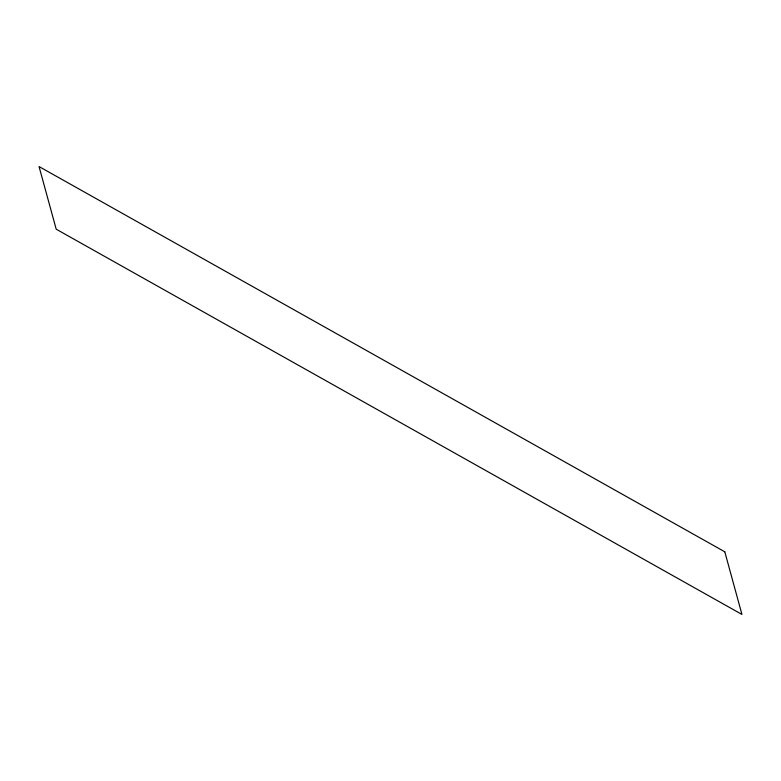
<?xml version="1.0" encoding="UTF-8"?>
<svg xmlns="http://www.w3.org/2000/svg" width="781" height="781" viewBox="0 0 781 781"><rect width="100%" height="100%" fill="white"/><g stroke="black" fill="none" stroke-linecap="round" stroke-linejoin="round"><path stroke-width="1.17" d="M724.797 551.806L39.05 166.558L56.203 229.194L741.95 614.442L724.797 551.806"/></g></svg>
